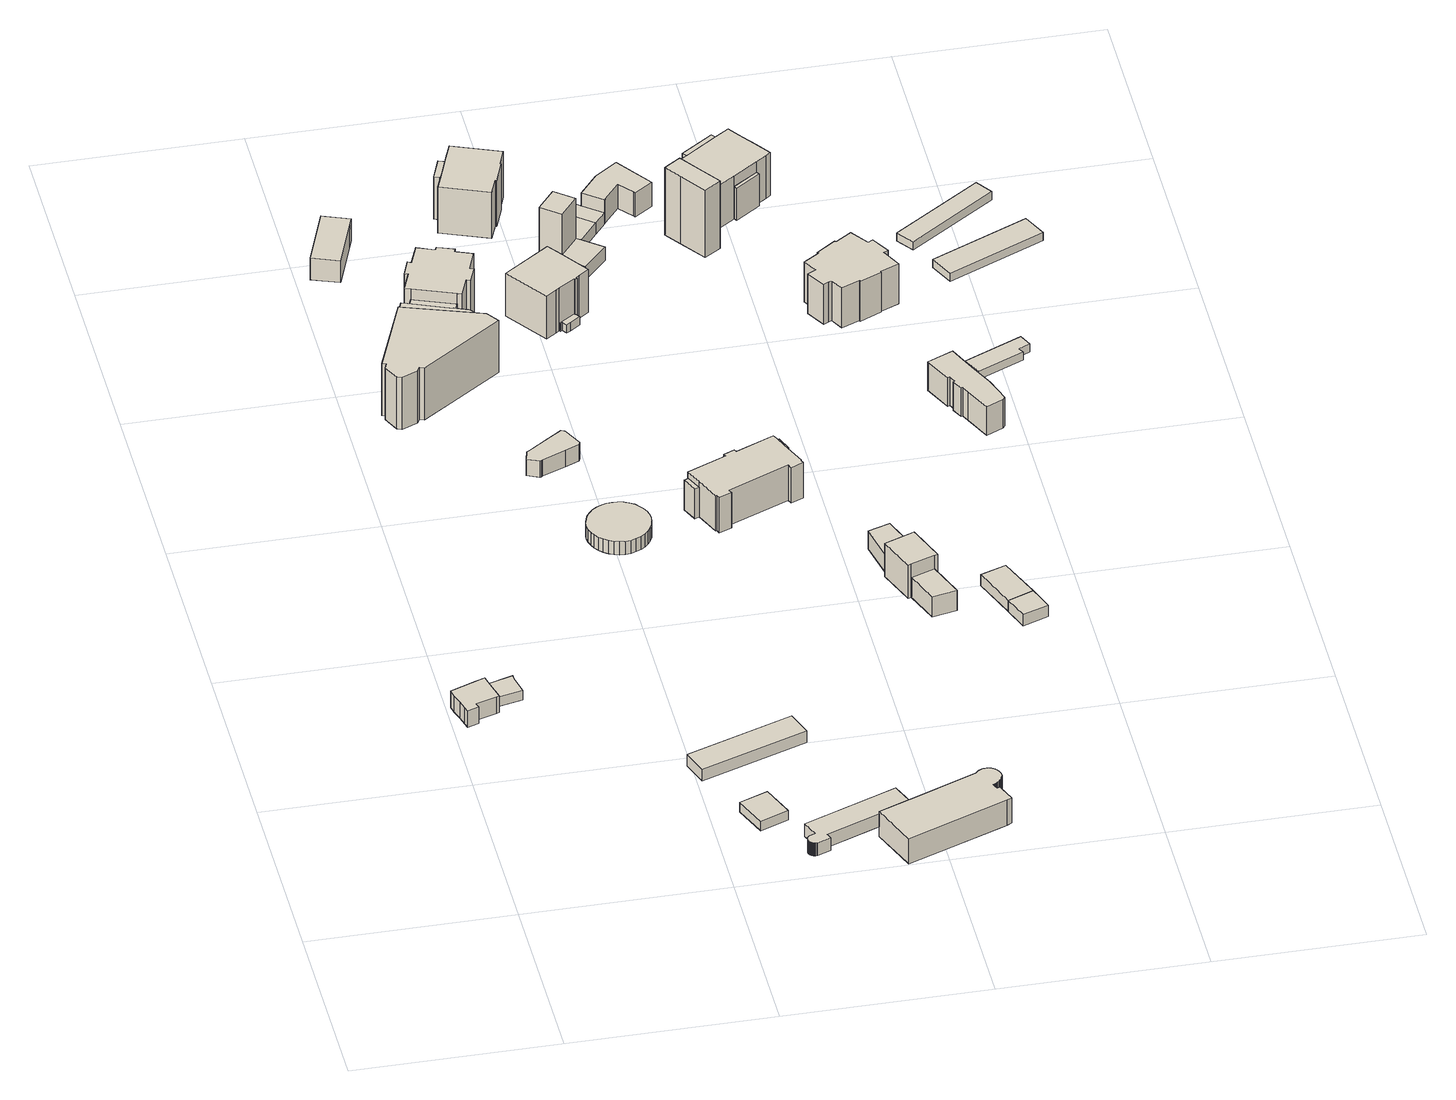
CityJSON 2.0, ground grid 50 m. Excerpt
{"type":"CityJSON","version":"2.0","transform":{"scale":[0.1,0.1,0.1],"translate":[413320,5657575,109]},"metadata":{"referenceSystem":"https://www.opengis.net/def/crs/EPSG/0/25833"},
"CityObjects":{
"building1":{"type":"Building","attributes":{"Dachtyp_tdc":"tdcHippedGableRoof","Gemeindeschluessel":14612000,"Dachneigung":46.38,"QualitaetDacherkennung":80,"Geometrietyp2DReferenz":"3000","measuredHeight":7.48,"function":"31001_9998","roofType":"3300"},"geometry":[{"type":"Solid","lod":"1","boundaries":[[[[0,1,2,3,4,5,6,7,8,9,10,11,12,13]],[[14,15,16,17,18,19,20,21,22,23,24,25,26,27]],[[13,15,14,0]],[[12,16,15,13]],[[11,17,16,12]],[[10,18,17,11]],[[9,19,18,10]],[[8,20,19,9]],[[7,21,20,8]],[[6,22,21,7]],[[5,23,22,6]],[[4,24,23,5]],[[3,25,24,4]],[[2,26,25,3]],[[1,27,26,2]],[[0,14,27,1]]]]}]},
"building2":{"type":"Building","attributes":{"Dachtyp_tdc":"tdcPolyFlatRoof","Gemeindeschluessel":14612000,"Dachneigung":0,"QualitaetDacherkennung":80,"Geometrietyp2DReferenz":"3000","measuredHeight":2.6,"function":"31001_9998","roofType":"1000"},"geometry":[{"type":"Solid","lod":"1","boundaries":[[[[28,29,30,31,32]],[[33,34,35,36,37]],[[32,34,33,28]],[[31,35,34,32]],[[30,36,35,31]],[[29,37,36,30]],[[28,33,37,29]]]]}]},
"building3":{"type":"Building","attributes":{"Dachtyp_tdc":"tdcPolyFlatRoof","Gemeindeschluessel":14612000,"Dachneigung":0,"QualitaetDacherkennung":78,"Geometrietyp2DReferenz":"3000","measuredHeight":2.68,"function":"31001_9998","roofType":"1000"},"geometry":[{"type":"Solid","lod":"1","boundaries":[[[[38,39,40,41]],[[42,43,44,45]],[[41,43,42,38]],[[40,44,43,41]],[[39,45,44,40]],[[38,42,45,39]]]]}]},
"building4":{"type":"Building","attributes":{"Dachtyp_tdc":"tdcPolyFlatRoof","Gemeindeschluessel":14612000,"Dachneigung":0,"QualitaetDacherkennung":82,"Geometrietyp2DReferenz":"3000","measuredHeight":3.29,"function":"31001_9998","roofType":"1000"},"geometry":[{"type":"Solid","lod":"1","boundaries":[[[[46,47,48,49]],[[50,51,52,53]],[[49,51,50,46]],[[48,52,51,49]],[[47,53,52,48]],[[46,50,53,47]]]]}]},
"building5":{"type":"Building","attributes":{"Dachtyp_tdc":"tdcFreeFormRoof","Gemeindeschluessel":14612000,"Dachneigung":18.83,"QualitaetDacherkennung":25,"Geometrietyp2DReferenz":"3000","measuredHeight":17.79,"function":"31001_9998","roofType":"5000"},"geometry":[{"type":"Solid","lod":"1","boundaries":[[[[54,55,56,57,58,59,60,61,62,63,64]],[[65,66,67,68,69,70,71,72,73,74,75]],[[64,66,65,54]],[[63,67,66,64]],[[62,68,67,63]],[[61,69,68,62]],[[60,70,69,61]],[[59,71,70,60]],[[58,72,71,59]],[[57,73,72,58]],[[56,74,73,57]],[[55,75,74,56]],[[54,65,75,55]]]]}]},
"building6":{"type":"Building","attributes":{"Dachtyp_tdc":"tdcHipRoof","Gemeindeschluessel":14612000,"Dachneigung":44.52,"QualitaetDacherkennung":57,"Geometrietyp2DReferenz":"3000","measuredHeight":7.81,"function":"31001_9998","roofType":"3200"},"geometry":[{"type":"Solid","lod":"1","boundaries":[[[[76,77,78,79,80]],[[81,82,83,84,85]],[[80,82,81,76]],[[79,83,82,80]],[[78,84,83,79]],[[77,85,84,78]],[[76,81,85,77]]]]}]},
"building7":{"type":"Building","attributes":{"Dachtyp_tdc":"tdcFreeFormRoof","Gemeindeschluessel":14612000,"Dachneigung":16.11,"QualitaetDacherkennung":29,"Geometrietyp2DReferenz":"3000","measuredHeight":4.42,"function":"31001_9998","roofType":"5000"},"geometry":[{"type":"Solid","lod":"1","boundaries":[[[[86,87,88,89,90,91,92,93,94,95,96,97,98,99,100,101,102,103,104,105,106,107,108,109,110,111,112,113,114,115,116,117,118,119,120,121,122,123,124,125,126,127,128,129,130,131]],[[132,133,134,135,136,137,138,139,140,141,142,143,144,145,146,147,148,149,150,151,152,153,154,155,156,157,158,159,160,161,162,163,164,165,166,167,168,169,170,171,172,173,174,175,176,177]],[[131,133,132,86]],[[130,134,133,131]],[[129,135,134,130]],[[128,136,135,129]],[[127,137,136,128]],[[126,138,137,127]],[[125,139,138,126]],[[124,140,139,125]],[[123,141,140,124]],[[122,142,141,123]],[[121,143,142,122]],[[120,144,143,121]],[[119,145,144,120]],[[118,146,145,119]],[[117,147,146,118]],[[116,148,147,117]],[[115,149,148,116]],[[114,150,149,115]],[[113,151,150,114]],[[112,152,151,113]],[[111,153,152,112]],[[110,154,153,111]],[[109,155,154,110]],[[108,156,155,109]],[[107,157,156,108]],[[106,158,157,107]],[[105,159,158,106]],[[104,160,159,105]],[[103,161,160,104]],[[102,162,161,103]],[[101,163,162,102]],[[100,164,163,101]],[[99,165,164,100]],[[98,166,165,99]],[[97,167,166,98]],[[96,168,167,97]],[[95,169,168,96]],[[94,170,169,95]],[[93,171,170,94]],[[92,172,171,93]],[[91,173,172,92]],[[90,174,173,91]],[[89,175,174,90]],[[88,176,175,89]],[[87,177,176,88]],[[86,132,177,87]]]]}]},
"building8":{"type":"Building","attributes":{"Dachtyp_tdc":"tdcPolyFlatRoof","Gemeindeschluessel":14612000,"Dachneigung":0,"QualitaetDacherkennung":50,"Geometrietyp2DReferenz":"3000","measuredHeight":4.57,"function":"31001_2000","roofType":"1000"},"geometry":[{"type":"Solid","lod":"1","boundaries":[[[[178,179,180,181,182,183,184,185,186,187,188,189]],[[190,191,192,193,194,195,196,197,198,199,200,201]],[[189,191,190,178]],[[188,192,191,189]],[[187,193,192,188]],[[186,194,193,187]],[[185,195,194,186]],[[184,196,195,185]],[[183,197,196,184]],[[182,198,197,183]],[[181,199,198,182]],[[180,200,199,181]],[[179,201,200,180]],[[178,190,201,179]]]]}]},
"building9":{"type":"Building","attributes":{"Gemeindeschluessel":14612000,"Geometrietyp2DReferenz":"3000","function":"31001_9998","roofType":"9999"},"children":["building9-1","building9-2","building9-3"]},
"building9-1":{"type":"BuildingPart","attributes":{"Dachtyp_tdc":"tdcCutTentRoof","Dachneigung":44.67,"QualitaetDacherkennung":65,"Geometrietyp2DReferenz":"3000","measuredHeight":16.89,"roofType":"9999"},"parents":["building9"],"geometry":[{"type":"Solid","lod":"1","boundaries":[[[[202,203,204,205,206,207,208,209,210,211,212,213,214,215,216,217,218,219,220]],[[221,222,223,224,225,226,227,228,229,230,231,232,233,234,235,236,237,238,239]],[[219,222,221,220]],[[218,223,222,219]],[[217,224,223,218]],[[216,225,224,217]],[[215,226,225,216]],[[214,227,226,215]],[[213,228,227,214]],[[212,229,228,213]],[[211,230,229,212]],[[210,231,230,211]],[[209,232,231,210]],[[208,233,232,209]],[[207,234,233,208]],[[206,235,234,207]],[[205,236,235,206]],[[204,237,236,205]],[[203,238,237,204]],[[202,239,238,203]],[[220,221,239,202]]]]}]},
"building9-2":{"type":"BuildingPart","attributes":{"Dachtyp_tdc":"tdcPolyFlatRoof","Dachneigung":0,"QualitaetDacherkennung":50,"Geometrietyp2DReferenz":"3000","measuredHeight":10.52,"roofType":"1000"},"parents":["building9"],"geometry":[{"type":"Solid","lod":"1","boundaries":[[[[240,241,242,243,244,245]],[[239,238,246,247,248,221]],[[245,238,239,240]],[[244,246,238,245]],[[243,247,246,244]],[[242,248,247,243]],[[241,221,248,242]],[[240,239,221,241]]]]}]},
"building9-3":{"type":"BuildingPart","attributes":{"Dachtyp_tdc":"tdcPolyFlatRoof","Dachneigung":44.68,"QualitaetDacherkennung":40,"Geometrietyp2DReferenz":"3000","measuredHeight":14.65,"roofType":"2100"},"parents":["building9"],"geometry":[{"type":"Solid","lod":"1","boundaries":[[[[249,250,251,252,253,254,255,256,257]],[[258,259,248,247,246,260,261,262,263]],[[257,259,258,249]],[[256,248,259,257]],[[255,247,248,256]],[[254,246,247,255]],[[253,260,246,254]],[[252,261,260,253]],[[251,262,261,252]],[[250,263,262,251]],[[249,258,263,250]]]]}]},
"building10":{"type":"Building","attributes":{"Dachtyp_tdc":"tdcPolyFlatRoof","Gemeindeschluessel":14612000,"Dachneigung":0,"QualitaetDacherkennung":93,"Geometrietyp2DReferenz":"3000","measuredHeight":3.72,"function":"31001_9998","roofType":"1000"},"geometry":[{"type":"Solid","lod":"1","boundaries":[[[[264,265,266,267,268,269,270,271,272,273,274,275,276,277,278,279,280,281,282,283,284,285,286,287,288,289,290,291,292,293,294,295,296,297,298,299]],[[300,301,302,303,304,305,306,307,308,309,310,311,312,313,314,315,316,317,318,319,320,321,322,323,324,325,326,327,328,329,330,331,332,333,334,335]],[[299,301,300,264]],[[298,302,301,299]],[[297,303,302,298]],[[296,304,303,297]],[[295,305,304,296]],[[294,306,305,295]],[[293,307,306,294]],[[292,308,307,293]],[[291,309,308,292]],[[290,310,309,291]],[[289,311,310,290]],[[288,312,311,289]],[[287,313,312,288]],[[286,314,313,287]],[[285,315,314,286]],[[284,316,315,285]],[[283,317,316,284]],[[282,318,317,283]],[[281,319,318,282]],[[280,320,319,281]],[[279,321,320,280]],[[278,322,321,279]],[[277,323,322,278]],[[276,324,323,277]],[[275,325,324,276]],[[274,326,325,275]],[[273,327,326,274]],[[272,328,327,273]],[[271,329,328,272]],[[270,330,329,271]],[[269,331,330,270]],[[268,332,331,269]],[[267,333,332,268]],[[266,334,333,267]],[[265,335,334,266]],[[264,300,335,265]]]]}]},
"building11":{"type":"Building","attributes":{"Dachtyp_tdc":"tdcFreeFormRoof","Gemeindeschluessel":14612000,"Dachneigung":11.7,"QualitaetDacherkennung":66,"Geometrietyp2DReferenz":"3000","measuredHeight":7.76,"function":"31001_9998","roofType":"5000"},"geometry":[{"type":"Solid","lod":"1","boundaries":[[[[336,337,338,339,340,341,342,343,344,345,346,347,348,349,350,351,352,353,354,355,356,357,358,359,360,361,362,363,364,365,366,367,368,369,370,371,372,373,374,375,376,377,378,379,380,381,382,383,384,385,386,387,388,389,390,391,392]],[[393,394,395,396,397,398,399,400,401,402,403,404,405,406,407,408,409,410,411,412,413,414,415,416,417,418,419,420,421,422,423,424,425,426,427,428,429,430,431,432,433,434,435,436,437,438,439,440,441,442,443,444,445,446,447,448,449]],[[392,394,393,336]],[[391,395,394,392]],[[390,396,395,391]],[[389,397,396,390]],[[388,398,397,389]],[[387,399,398,388]],[[386,400,399,387]],[[385,401,400,386]],[[384,402,401,385]],[[383,403,402,384]],[[382,404,403,383]],[[381,405,404,382]],[[380,406,405,381]],[[379,407,406,380]],[[378,408,407,379]],[[377,409,408,378]],[[376,410,409,377]],[[375,411,410,376]],[[374,412,411,375]],[[373,413,412,374]],[[372,414,413,373]],[[371,415,414,372]],[[370,416,415,371]],[[369,417,416,370]],[[368,418,417,369]],[[367,419,418,368]],[[366,420,419,367]],[[365,421,420,366]],[[364,422,421,365]],[[363,423,422,364]],[[362,424,423,363]],[[361,425,424,362]],[[360,426,425,361]],[[359,427,426,360]],[[358,428,427,359]],[[357,429,428,358]],[[356,430,429,357]],[[355,431,430,356]],[[354,432,431,355]],[[353,433,432,354]],[[352,434,433,353]],[[351,435,434,352]],[[350,436,435,351]],[[349,437,436,350]],[[348,438,437,349]],[[347,439,438,348]],[[346,440,439,347]],[[345,441,440,346]],[[344,442,441,345]],[[343,443,442,344]],[[342,444,443,343]],[[341,445,444,342]],[[340,446,445,341]],[[339,447,446,340]],[[338,448,447,339]],[[337,449,448,338]],[[336,393,449,337]]]]}]},
"building12":{"type":"Building","attributes":{"Gemeindeschluessel":14612000,"Geometrietyp2DReferenz":"3000","function":"31001_9998","roofType":"9999"},"children":["building12-1","building12-2"]},
"building12-1":{"type":"BuildingPart","attributes":{"Dachtyp_tdc":"tdcHipRoof","Dachneigung":44.46,"QualitaetDacherkennung":61,"Geometrietyp2DReferenz":"3000","measuredHeight":15.51,"roofType":"3200"},"parents":["building12"],"geometry":[{"type":"Solid","lod":"1","boundaries":[[[[450,451,452,453,454,455,456,457,458,459,460,461,462,463]],[[464,465,466,467,468,469,470,471,472,473,474,475,476,477]],[[463,465,464,450]],[[462,466,465,463]],[[461,467,466,462]],[[460,468,467,461]],[[459,469,468,460]],[[458,470,469,459]],[[457,471,470,458]],[[456,472,471,457]],[[455,473,472,456]],[[454,474,473,455]],[[453,475,474,454]],[[452,476,475,453]],[[451,477,476,452]],[[450,464,477,451]]]]}]},
"building12-2":{"type":"BuildingPart","attributes":{"Dachtyp_tdc":"tdcGableRoof","Dachneigung":45.87,"QualitaetDacherkennung":10,"Geometrietyp2DReferenz":"3000","measuredHeight":4.36,"roofType":"3100"},"parents":["building12"],"geometry":[{"type":"Solid","lod":"1","boundaries":[[[[478,479,480,481,482,483,484,485,486]],[[487,467,488,466,465,489,490,491,492]],[[486,467,487,478]],[[485,488,467,486]],[[484,466,488,485]],[[483,465,466,484]],[[482,489,465,483]],[[481,490,489,482]],[[480,491,490,481]],[[479,492,491,480]],[[478,487,492,479]]]]}]},
"building13":{"type":"Building","attributes":{"Gemeindeschluessel":14612000,"Geometrietyp2DReferenz":"3000","function":"31001_9998","roofType":"9999"},"children":["building13-1","building13-2"]},
"building13-1":{"type":"BuildingPart","attributes":{"Dachtyp_tdc":"tdcHipRoof","Dachneigung":25.55,"QualitaetDacherkennung":83,"Geometrietyp2DReferenz":"3000","measuredHeight":14.66,"roofType":"3200"},"parents":["building13"],"geometry":[{"type":"Solid","lod":"1","boundaries":[[[[493,494,495,496,497,498,499,500,501,502]],[[503,504,505,506,507,508,509,510,511,512]],[[502,504,503,493]],[[501,505,504,502]],[[500,506,505,501]],[[499,507,506,500]],[[498,508,507,499]],[[497,509,508,498]],[[496,510,509,497]],[[495,511,510,496]],[[494,512,511,495]],[[493,503,512,494]]]]}]},
"building13-2":{"type":"BuildingPart","attributes":{"Dachtyp_tdc":"tdcPolyFlatRoof","Dachneigung":53.73,"QualitaetDacherkennung":36,"Geometrietyp2DReferenz":"3000","measuredHeight":13.18,"roofType":"2100"},"parents":["building13"],"geometry":[{"type":"Solid","lod":"1","boundaries":[[[[513,514,515,516,517,518]],[[519,520,508,507,521,522]],[[518,520,519,513]],[[517,508,520,518]],[[516,507,508,517]],[[515,521,507,516]],[[514,522,521,515]],[[513,519,522,514]]]]}]},
"building14":{"type":"Building","attributes":{"Gemeindeschluessel":14612000,"Geometrietyp2DReferenz":"3000","function":"31001_9998","roofType":"9999"},"children":["building14-1","building14-2","building14-3"]},
"building14-1":{"type":"BuildingPart","attributes":{"Dachtyp_tdc":"tdcGableRoof","Dachneigung":41.42,"QualitaetDacherkennung":57,"Geometrietyp2DReferenz":"3000","measuredHeight":9.58,"roofType":"3100"},"parents":["building14"],"geometry":[{"type":"Solid","lod":"1","boundaries":[[[[523,524,525,526]],[[527,528,529,530]],[[526,528,527,523]],[[525,529,528,526]],[[524,530,529,525]],[[523,527,530,524]]]]}]},
"building14-2":{"type":"BuildingPart","attributes":{"Dachtyp_tdc":"tdcHipRoof","Dachneigung":41.7,"QualitaetDacherkennung":64,"Geometrietyp2DReferenz":"3000","measuredHeight":12.83,"roofType":"3200"},"parents":["building14"],"geometry":[{"type":"Solid","lod":"1","boundaries":[[[[531,532,533,534,535,536,537,538,539,540,541,542,543,544,545,546,547,548,549,550,551]],[[552,553,554,555,556,557,558,559,560,561,562,563,564,565,566,527,530,567,568,569,570]],[[551,553,552,531]],[[550,554,553,551]],[[549,555,554,550]],[[548,556,555,549]],[[547,557,556,548]],[[546,558,557,547]],[[545,559,558,546]],[[544,560,559,545]],[[543,561,560,544]],[[542,562,561,543]],[[541,563,562,542]],[[540,564,563,541]],[[539,565,564,540]],[[538,566,565,539]],[[537,527,566,538]],[[536,530,527,537]],[[535,567,530,536]],[[534,568,567,535]],[[533,569,568,534]],[[532,570,569,533]],[[531,552,570,532]]]]}]},
"building14-3":{"type":"BuildingPart","attributes":{"Dachtyp_tdc":"tdcPolyFlatRoof","Dachneigung":31.46,"QualitaetDacherkennung":65,"Geometrietyp2DReferenz":"3000","measuredHeight":8.8,"roofType":"2100"},"parents":["building14"],"geometry":[{"type":"Solid","lod":"1","boundaries":[[[[571,572,573,574]],[[560,559,575,576]],[[574,559,560,571]],[[573,575,559,574]],[[572,576,575,573]],[[571,560,576,572]]]]}]},
"building15":{"type":"Building","attributes":{"Dachtyp_tdc":"tdcFreeFormRoof","Gemeindeschluessel":14612000,"Dachneigung":63.55,"QualitaetDacherkennung":3,"Geometrietyp2DReferenz":"3000","measuredHeight":18.05,"function":"31001_9998","roofType":"5000"},"geometry":[{"type":"Solid","lod":"1","boundaries":[[[[577,578,579,580]],[[581,582,583,584]],[[580,582,581,577]],[[579,583,582,580]],[[578,584,583,579]],[[577,581,584,578]]]]}]},
"building16":{"type":"Building","attributes":{"Dachtyp_tdc":"tdcPolyFlatRoof","Gemeindeschluessel":14612000,"Dachneigung":0,"QualitaetDacherkennung":88,"Geometrietyp2DReferenz":"3000","measuredHeight":3.83,"function":"31001_9998","roofType":"1000"},"geometry":[{"type":"Solid","lod":"1","boundaries":[[[[585,586,587,588,589,590]],[[591,592,593,594,595,596]],[[590,592,591,585]],[[589,593,592,590]],[[588,594,593,589]],[[587,595,594,588]],[[586,596,595,587]],[[585,591,596,586]]]]}]},
"building17":{"type":"Building","attributes":{"Dachtyp_tdc":"tdcPolyFlatRoof","Gemeindeschluessel":14612000,"Dachneigung":4.79,"QualitaetDacherkennung":66,"Geometrietyp2DReferenz":"3000","measuredHeight":3.56,"function":"31001_9998","roofType":"2100"},"geometry":[{"type":"Solid","lod":"1","boundaries":[[[[597,598,599,600,601,602]],[[603,604,605,606,595,594]],[[602,604,603,597]],[[601,605,604,602]],[[600,606,605,601]],[[599,595,606,600]],[[598,594,595,599]],[[597,603,594,598]]]]}]},
"building18":{"type":"Building","attributes":{"Dachtyp_tdc":"tdcPolyFlatRoof","Gemeindeschluessel":14612000,"Dachneigung":4.44,"QualitaetDacherkennung":73,"Geometrietyp2DReferenz":"3000","measuredHeight":3.52,"function":"31001_9998","roofType":"2100"},"geometry":[{"type":"Solid","lod":"1","boundaries":[[[[607,608,609,610,611]],[[605,612,613,614,606]],[[611,612,605,607]],[[610,613,612,611]],[[609,614,613,610]],[[608,606,614,609]],[[607,605,606,608]]]]}]},
"building19":{"type":"Building","attributes":{"Dachtyp_tdc":"tdcHipRoof","Gemeindeschluessel":14612000,"Dachneigung":48.71,"QualitaetDacherkennung":58,"Geometrietyp2DReferenz":"3000","measuredHeight":11.84,"function":"31001_9998","roofType":"3200"},"geometry":[{"type":"Solid","lod":"1","boundaries":[[[[615,616,617,618,619,620,621,622]],[[623,624,625,626,627,628,629,630]],[[622,624,623,615]],[[621,625,624,622]],[[620,626,625,621]],[[619,627,626,620]],[[618,628,627,619]],[[617,629,628,618]],[[616,630,629,617]],[[615,623,630,616]]]]}]},
"building20":{"type":"Building","attributes":{"Dachtyp_tdc":"tdcFreeFormRoof","Gemeindeschluessel":14612000,"Dachneigung":46.76,"QualitaetDacherkennung":12,"Geometrietyp2DReferenz":"3000","measuredHeight":6.89,"function":"31001_9998","roofType":"5000"},"geometry":[{"type":"Solid","lod":"1","boundaries":[[[[631,632,633,634,635]],[[627,636,637,629,628]],[[635,636,627,631]],[[634,637,636,635]],[[633,629,637,634]],[[632,628,629,633]],[[631,627,628,632]]]]}]},
"building21":{"type":"Building","attributes":{"Dachtyp_tdc":"tdcCutTentRoof","Gemeindeschluessel":14612000,"Dachneigung":21.71,"QualitaetDacherkennung":28,"Geometrietyp2DReferenz":"3000","measuredHeight":6.83,"function":"31001_9998","roofType":"9999"},"geometry":[{"type":"Solid","lod":"1","boundaries":[[[[638,639,640,641]],[[642,624,623,643]],[[641,624,642,638]],[[640,623,624,641]],[[639,643,623,640]],[[638,642,643,639]]]]}]},
"building22":{"type":"Building","attributes":{"Dachtyp_tdc":"tdcPolyFlatRoof","Gemeindeschluessel":14612000,"Dachneigung":0,"QualitaetDacherkennung":75,"Geometrietyp2DReferenz":"3000","measuredHeight":6.8,"function":"31001_9998","roofType":"1000"},"geometry":[{"type":"Solid","lod":"1","boundaries":[[[[644,645,646,647,648,649,650,651,652]],[[653,654,614,613,655,656,657,658,659]],[[652,654,653,644]],[[651,614,654,652]],[[650,613,614,651]],[[649,655,613,650]],[[648,656,655,649]],[[647,657,656,648]],[[646,658,657,647]],[[645,659,658,646]],[[644,653,659,645]]]]}]},
"building23":{"type":"Building","attributes":{"Dachtyp_tdc":"tdcPolyFlatRoof","Gemeindeschluessel":14612000,"Dachneigung":3.6,"QualitaetDacherkennung":82,"Geometrietyp2DReferenz":"3000","measuredHeight":3.25,"function":"31001_9998","roofType":"2100"},"geometry":[{"type":"Solid","lod":"1","boundaries":[[[[660,661,662,663]],[[664,665,666,667]],[[663,665,664,660]],[[662,666,665,663]],[[661,667,666,662]],[[660,664,667,661]]]]}]},
"building24":{"type":"Building","attributes":{"Dachtyp_tdc":"tdcPolyFlatRoof","Gemeindeschluessel":14612000,"Dachneigung":3.38,"QualitaetDacherkennung":56,"Geometrietyp2DReferenz":"3000","measuredHeight":3.33,"function":"31001_9998","roofType":"2100"},"geometry":[{"type":"Solid","lod":"1","boundaries":[[[[668,662,661,669]],[[670,671,672,673]],[[669,671,670,668]],[[661,672,671,669]],[[662,673,672,661]],[[668,670,673,662]]]]}]},
"building25":{"type":"Building","attributes":{"Dachtyp_tdc":"tdcFreeFormRoof","Gemeindeschluessel":14612000,"Dachneigung":65.76,"QualitaetDacherkennung":5,"Geometrietyp2DReferenz":"3000","measuredHeight":21.78,"function":"31001_9998","roofType":"5000"},"geometry":[{"type":"Solid","lod":"1","boundaries":[[[[674,675,676,677,678,679]],[[680,681,682,683,684,685]],[[679,681,680,674]],[[678,682,681,679]],[[677,683,682,678]],[[676,684,683,677]],[[675,685,684,676]],[[674,680,685,675]]]]}]},
"building26":{"type":"Building","attributes":{"Gemeindeschluessel":14612000,"Geometrietyp2DReferenz":"3000","function":"31001_9998","roofType":"9999"},"children":["building26-1","building26-2","building26-3","building26-4"]},
"building26-1":{"type":"BuildingPart","attributes":{"Dachtyp_tdc":"tdcGableRoof","Dachneigung":68.29,"QualitaetDacherkennung":9,"Geometrietyp2DReferenz":"3000","measuredHeight":6.33,"roofType":"3100"},"parents":["building26"],"geometry":[{"type":"Solid","lod":"1","boundaries":[[[[686,687,688,689]],[[690,691,692,693]],[[689,690,693,686]],[[688,691,690,689]],[[687,692,691,688]],[[686,693,692,687]]]]}]},
"building26-2":{"type":"BuildingPart","attributes":{"Dachtyp_tdc":"tdcPolyFlatRoof","Dachneigung":13,"QualitaetDacherkennung":41,"Geometrietyp2DReferenz":"3000","measuredHeight":9.17,"roofType":"2100"},"parents":["building26"],"geometry":[{"type":"Solid","lod":"1","boundaries":[[[[694,695,696,697]],[[698,699,700,701]],[[697,699,698,694]],[[696,700,699,697]],[[695,701,700,696]],[[694,698,701,695]]]]}]},
"building26-3":{"type":"BuildingPart","attributes":{"Dachtyp_tdc":"tdcHipRoof","Dachneigung":10.02,"QualitaetDacherkennung":70,"Geometrietyp2DReferenz":"3000","measuredHeight":12.85,"roofType":"3200"},"parents":["building26"],"geometry":[{"type":"Solid","lod":"1","boundaries":[[[[702,703,704,705,706,707,708,709,710,711,712,713]],[[714,715,693,692,716,717,700,699,718,719,720,721]],[[712,715,714,713]],[[711,693,715,712]],[[710,692,693,711]],[[709,716,692,710]],[[708,717,716,709]],[[707,700,717,708]],[[706,699,700,707]],[[705,718,699,706]],[[704,719,718,705]],[[703,720,719,704]],[[702,721,720,703]],[[713,714,721,702]]]]}]},
"building26-4":{"type":"BuildingPart","attributes":{"Dachtyp_tdc":"tdcHipAndGableRoof","Dachneigung":43.2,"QualitaetDacherkennung":27,"Geometrietyp2DReferenz":"3000","measuredHeight":12.07,"roofType":"5000"},"parents":["building26"],"geometry":[{"type":"Solid","lod":"1","boundaries":[[[[722,723,724,725]],[[726,727,714,721]],[[725,727,726,722]],[[724,714,727,725]],[[723,721,714,724]],[[722,726,721,723]]]]}]},
"building27":{"type":"Building","attributes":{"Dachtyp_tdc":"tdcFreeFormRoof","Gemeindeschluessel":14612000,"Dachneigung":21.84,"QualitaetDacherkennung":83,"Geometrietyp2DReferenz":"3000","measuredHeight":12.79,"function":"31001_9998","roofType":"5000"},"geometry":[{"type":"Solid","lod":"1","boundaries":[[[[728,729,730,731,732,733,734,735,736,737,738,739,740,741,742,743,744,745,746,747,748,749]],[[750,751,752,753,754,755,756,757,758,759,760,761,762,763,764,765,766,767,768,769,770,771]],[[749,751,750,728]],[[748,752,751,749]],[[747,753,752,748]],[[746,754,753,747]],[[745,755,754,746]],[[744,756,755,745]],[[743,757,756,744]],[[742,758,757,743]],[[741,759,758,742]],[[740,760,759,741]],[[739,761,760,740]],[[738,762,761,739]],[[737,763,762,738]],[[736,764,763,737]],[[735,765,764,736]],[[734,766,765,735]],[[733,767,766,734]],[[732,768,767,733]],[[731,769,768,732]],[[730,770,769,731]],[[729,771,770,730]],[[728,750,771,729]]]]}]},
"building28":{"type":"Building","attributes":{"Dachtyp_tdc":"tdcFreeFormRoof","Gemeindeschluessel":14612000,"Dachneigung":10,"QualitaetDacherkennung":36,"Geometrietyp2DReferenz":"3000","measuredHeight":9.31,"function":"31001_9998","roofType":"5000"},"geometry":[{"type":"Solid","lod":"1","boundaries":[[[[772,773,774,775,776,777,778,779,780,781,782,783,784,785,786]],[[787,788,789,790,791,792,793,794,795,796,797,798,799,800,801]],[[786,788,787,772]],[[785,789,788,786]],[[784,790,789,785]],[[783,791,790,784]],[[782,792,791,783]],[[781,793,792,782]],[[780,794,793,781]],[[779,795,794,780]],[[778,796,795,779]],[[777,797,796,778]],[[776,798,797,777]],[[775,799,798,776]],[[774,800,799,775]],[[773,801,800,774]],[[772,787,801,773]]]]}]},
"building29":{"type":"Building","attributes":{"Dachtyp_tdc":"tdcPolyFlatRoof","Gemeindeschluessel":14612000,"Dachneigung":4.81,"QualitaetDacherkennung":86,"Geometrietyp2DReferenz":"3000","measuredHeight":2.48,"function":"31001_9998","roofType":"2100"},"geometry":[{"type":"Solid","lod":"1","boundaries":[[[[802,803,804,805,806,807]],[[808,809,810,811,812,813]],[[807,809,808,802]],[[806,810,809,807]],[[805,811,810,806]],[[804,812,811,805]],[[803,813,812,804]],[[802,808,813,803]]]]}]},
"building30":{"type":"Building","attributes":{"Dachtyp_tdc":"tdcPolyFlatRoof","Gemeindeschluessel":14612000,"Dachneigung":0,"QualitaetDacherkennung":74,"Geometrietyp2DReferenz":"3000","measuredHeight":2.31,"function":"31001_2463","roofType":"1000"},"geometry":[{"type":"Solid","lod":"1","boundaries":[[[[814,815,816,817]],[[818,819,820,821]],[[817,819,818,814]],[[816,820,819,817]],[[815,821,820,816]],[[814,818,821,815]]]]}]},
"building31":{"type":"Building","attributes":{"Dachtyp_tdc":"tdcPolyFlatRoof","Gemeindeschluessel":14612000,"Dachneigung":0,"QualitaetDacherkennung":68,"Geometrietyp2DReferenz":"3000","measuredHeight":2.25,"function":"31001_2463","roofType":"1000"},"geometry":[{"type":"Solid","lod":"1","boundaries":[[[[822,823,824,825]],[[826,827,828,829]],[[825,827,826,822]],[[824,828,827,825]],[[823,829,828,824]],[[822,826,829,823]]]]}]}
},
"vertices":[
[24,668,91],[51,677,91],[47,690,91],[99,706,91],[105,708,91],[100,728,91],[99,732,91],[91,764,91],[87,782,91],[66,774,91],[1,749,91],[6,730,91],[14,704,91],[20,682,91],[24,668,44],[20,682,44],[14,704,44],[6,730,44],[1,749,44],[66,774,44],[87,782,44],[91,764,44],[99,732,44],[100,728,44],[105,708,44],[99,706,44],[47,690,44],[51,677,44],
[87,782,71],[100,728,71],[167,743,71],[157,792,71],[156,803,71],[87,782,45],[156,803,45],[157,792,45],[167,743,45],[100,728,45],
[663,180,67],[632,260,67],[562,233,67],[594,153,67],[663,180,40],[594,153,40],[562,233,40],[632,260,40],
[502,359,77],[764,453,77],[742,516,77],[480,422,77],[502,359,44],[480,422,44],[742,516,44],[764,453,44],
[79,1834,200],[97,1795,200],[109,1790,200],[149,1807,200],[155,1819,200],[166,1815,200],[368,1955,200],[346,1987,200],[155,2053,200],[75,1851,200],[84,1847,200],[79,1834,53],[84,1847,53],[75,1851,53],[155,2053,53],[346,1987,53],[368,1955,53],[166,1815,53],[155,1819,53],[149,1807,53],[109,1790,53],[97,1795,53],
[76,2528,122],[20,2378,122],[85,2353,122],[134,2481,122],[142,2503,122],[76,2528,60],[142,2503,60],[134,2481,60],[85,2353,60],[20,2378,60],
[700,41,71],[701,41,71],[702,41,71],[735,54,71],[730,67,71],[861,119,71],[941,150,71],[918,208,71],[688,118,71],[704,77,71],[691,72,71],[689,71,71],[689,70,71],[688,69,71],[687,68,71],[686,68,71],[686,67,71],[685,66,71],[684,65,71],[684,64,71],[684,62,71],[683,61,71],[683,60,71],[683,59,71],[683,58,71],[683,57,71],[683,56,71],[683,54,71],[683,53,71],[684,52,71],[685,50,71],[685,49,71],[686,48,71],[686,47,71],[687,46,71],[688,46,71],[689,45,71],[690,44,71],[691,43,71],[692,43,71],[693,42,71],[694,42,71],[695,42,71],[696,41,71],[697,41,71],[698,41,71],[700,41,35],[698,41,35],[697,41,35],[696,41,35],[695,42,35],[694,42,35],[693,42,35],[692,43,35],[691,43,35],[690,44,35],[689,45,35],[688,46,35],[687,46,35],[686,47,35],[686,48,35],[685,49,35],[685,50,35],[684,52,35],[683,53,35],[683,54,35],[683,56,35],[683,57,35],[683,58,35],[683,59,35],[683,60,35],[683,61,35],[684,62,35],[684,64,35],[684,65,35],[685,66,35],[686,67,35],[686,68,35],[687,68,35],[688,69,35],[689,70,35],[689,71,35],[691,72,35],[704,77,35],[688,118,35],[918,208,35],[941,150,35],[861,119,35],[730,67,35],[735,54,35],[702,41,35],[701,41,35],
[443,1584,92],[479,1600,92],[482,1608,92],[458,1657,92],[449,1660,92],[415,1637,92],[365,1602,92],[357,1597,92],[350,1570,92],[380,1557,92],[383,1558,92],[386,1560,92],[443,1584,46],[386,1560,46],[383,1558,46],[380,1557,46],[350,1570,46],[357,1597,46],[365,1602,46],[415,1637,46],[449,1660,46],[458,1657,46],[482,1608,46],[479,1600,46],
[299,2087,191],[299,2086,191],[310,2082,191],[330,2133,191],[340,2129,191],[356,2170,191],[347,2174,191],[367,2227,191],[326,2243,191],[330,2252,191],[289,2268,191],[285,2259,191],[243,2276,191],[222,2223,191],[213,2227,191],[197,2185,191],[206,2182,191],[186,2131,191],[200,2125,191],[200,2125,57],[186,2131,57],[206,2182,57],[197,2185,57],[213,2227,57],[222,2223,57],[243,2276,57],[285,2259,57],[289,2268,57],[330,2252,57],[326,2243,57],[367,2227,57],[347,2174,57],[356,2170,57],[340,2129,57],[330,2133,57],[310,2082,57],[299,2086,57],[299,2087,57],
[299,2087,162],[200,2125,162],[183,2083,162],[282,2043,162],[282,2044,162],[299,2086,162],[282,2044,57],[282,2043,57],[183,2083,57],
[155,2053,184],[346,1987,184],[319,2026,184],[316,2030,184],[313,2031,184],[282,2044,184],[282,2043,184],[183,2083,184],[169,2088,184],[155,2053,57],[169,2088,57],[313,2031,57],[316,2030,57],[319,2026,57],[346,1987,57],
[580,1281,83],[583,1294,83],[584,1307,83],[583,1320,83],[580,1333,83],[574,1345,83],[567,1355,83],[558,1365,83],[547,1372,83],[535,1378,83],[522,1381,83],[509,1382,83],[496,1381,83],[484,1378,83],[472,1372,83],[461,1365,83],[452,1355,83],[444,1345,83],[439,1333,83],[435,1320,83],[434,1307,83],[435,1294,83],[439,1281,83],[444,1270,83],[452,1259,83],[461,1250,83],[472,1242,83],[484,1237,83],[496,1233,83],[509,1232,83],[522,1233,83],[535,1237,83],[547,1242,83],[558,1250,83],[567,1259,83],[574,1270,83],[580,1281,46],[574,1270,46],[567,1259,46],[558,1250,46],[547,1242,46],[535,1237,46],[522,1233,46],[509,1232,46],[496,1233,46],[484,1237,46],[472,1242,46],[461,1250,46],[452,1259,46],[444,1270,46],[439,1281,46],[435,1294,46],[434,1307,46],[435,1320,46],[439,1333,46],[444,1345,46],[452,1355,46],[461,1365,46],[472,1372,46],[484,1378,46],[496,1381,46],[509,1382,46],[522,1381,46],[535,1378,46],[547,1372,46],[558,1365,46],[567,1355,46],[574,1345,46],[580,1333,46],[583,1320,46],[584,1307,46],[583,1294,46],
[1135,165,78],[1139,166,78],[1142,168,78],[1145,170,78],[1147,172,78],[1151,175,78],[1154,179,78],[1156,181,78],[1158,184,78],[1159,187,78],[1161,190,78],[1161,191,78],[1162,194,78],[1162,197,78],[1162,199,78],[1162,201,78],[1162,203,78],[1161,205,78],[1161,207,78],[1160,209,78],[1159,211,78],[1158,213,78],[1157,215,78],[1156,217,78],[1155,218,78],[1153,220,78],[1152,222,78],[1150,223,78],[1148,224,78],[1147,225,78],[1144,227,78],[1141,228,78],[1139,229,78],[1137,229,78],[1134,229,78],[1132,229,78],[1130,229,78],[1128,229,78],[1126,229,78],[1124,229,78],[1122,228,78],[1120,227,78],[1118,226,78],[1116,225,78],[1114,224,78],[1112,223,78],[1111,221,78],[1109,220,78],[1108,218,78],[1106,216,78],[941,150,78],[861,119,78],[906,4,78],[1154,101,78],[1166,108,78],[1148,153,78],[1141,150,78],[1135,165,7],[1141,150,7],[1148,153,7],[1166,108,7],[1154,101,7],[906,4,7],[861,119,7],[941,150,7],[1106,216,7],[1108,218,7],[1109,220,7],[1111,221,7],[1112,223,7],[1114,224,7],[1116,225,7],[1118,226,7],[1120,227,7],[1122,228,7],[1124,229,7],[1126,229,7],[1128,229,7],[1130,229,7],[1132,229,7],[1134,229,7],[1137,229,7],[1139,229,7],[1141,228,7],[1144,227,7],[1147,225,7],[1148,224,7],[1150,223,7],[1152,222,7],[1153,220,7],[1155,218,7],[1156,217,7],[1157,215,7],[1158,213,7],[1159,211,7],[1160,209,7],[1161,207,7],[1161,205,7],[1162,203,7],[1162,201,7],[1162,199,7],[1162,197,7],[1162,194,7],[1161,191,7],[1161,190,7],[1159,187,7],[1158,184,7],[1156,181,7],[1154,179,7],[1151,175,7],[1147,172,7],[1145,170,7],[1142,168,7],[1139,166,7],
[580,2100,181],[578,2102,181],[587,2109,181],[612,2127,181],[579,2175,181],[568,2191,181],[556,2208,181],[539,2232,181],[425,2152,181],[498,2047,181],[525,2066,181],[533,2072,181],[573,2099,181],[575,2096,181],[580,2100,60],[575,2096,60],[573,2099,60],[533,2072,60],[525,2066,60],[498,2047,60],[425,2152,60],[539,2232,60],[556,2208,60],[568,2191,60],[579,2175,60],[612,2127,60],[587,2109,60],[578,2102,60],
[535,2069,83],[540,2072,83],[548,2060,83],[558,2067,83],[583,2085,83],[575,2096,83],[573,2099,83],[548,2082,83],[533,2072,83],[535,2069,60],[548,2082,60],[583,2085,60],[558,2067,60],[548,2060,60],[540,2072,60],
[474,2482,194],[498,2542,194],[495,2543,194],[512,2587,194],[396,2633,194],[379,2590,194],[357,2532,194],[339,2486,194],[454,2441,194],[471,2483,194],[474,2482,64],[471,2483,64],[454,2441,64],[339,2486,64],[357,2532,64],[379,2590,64],[396,2633,64],[512,2587,64],[495,2543,64],[498,2542,64],
[362,2596,184],[340,2539,184],[353,2534,184],[357,2532,184],[379,2590,184],[375,2591,184],[362,2596,64],[375,2591,64],[353,2534,64],[340,2539,64],
[900,1451,146],[915,1414,146],[927,1419,146],[912,1456,146],[900,1451,59],[912,1456,59],[927,1419,59],[915,1414,59],
[913,1327,159],[944,1340,159],[939,1352,159],[941,1352,159],[915,1413,159],[915,1414,159],[900,1451,159],[898,1454,159],[804,1413,159],[801,1420,159],[774,1408,159],[777,1402,159],[680,1360,159],[681,1357,159],[698,1319,159],[723,1259,159],[726,1260,159],[730,1250,159],[761,1263,159],[757,1273,159],[908,1338,159],[913,1327,59],[908,1338,59],[757,1273,59],[761,1263,59],[730,1250,59],[726,1260,59],[723,1259,59],[698,1319,59],[681,1357,59],[680,1360,59],[777,1402,59],[774,1408,59],[801,1420,59],[804,1413,59],[898,1454,59],[915,1413,59],[941,1352,59],[939,1352,59],[944,1340,59],
[681,1357,143],[670,1352,143],[687,1314,143],[698,1319,143],[687,1314,59],[670,1352,59],
[541,2333,217],[587,2296,217],[630,2349,217],[584,2386,217],[541,2333,67],[584,2386,67],[630,2349,67],[587,2296,67],
[628,2238,104],[688,2303,104],[639,2342,104],[630,2349,104],[587,2296,104],[583,2290,104],[628,2238,66],[583,2290,66],[587,2296,66],[630,2349,66],[639,2342,66],[688,2303,66],
[584,2386,99],[630,2349,99],[639,2342,99],[688,2404,99],[626,2453,99],[577,2391,99],[584,2386,66],[577,2391,66],[626,2453,66],[688,2404,66],
[626,2453,98],[688,2404,98],[715,2438,98],[669,2475,98],[654,2487,98],[654,2487,66],[669,2475,66],[715,2438,66],
[1163,944,152],[1172,947,152],[1137,1041,152],[1125,1036,152],[1070,1015,152],[1063,1012,152],[1098,920,152],[1106,923,152],[1163,944,58],[1106,923,58],[1098,920,58],[1063,1012,58],[1070,1015,58],[1125,1036,58],[1137,1041,58],[1172,947,58],
[1070,1015,109],[1125,1036,109],[1137,1041,109],[1102,1140,109],[1048,1122,109],[1048,1122,58],[1102,1140,58],
[1137,840,115],[1197,853,115],[1163,944,115],[1106,923,115],[1137,840,58],[1197,853,58],
[756,2489,134],[786,2454,134],[789,2450,134],[834,2481,134],[770,2572,134],[715,2532,134],[669,2475,134],[715,2438,134],[718,2442,134],[756,2489,66],[718,2442,66],[715,2532,66],[770,2572,66],[834,2481,66],[789,2450,66],[786,2454,66],
[1269,935,88],[1310,827,88],[1373,852,88],[1332,958,88],[1269,935,57],[1332,958,57],[1373,852,57],[1310,827,57],
[1395,790,88],[1332,767,88],[1395,790,56],[1332,767,56],[1310,827,56],[1373,852,56],
[841,2372,255],[869,2332,255],[913,2269,255],[953,2297,255],[909,2360,255],[881,2400,255],[841,2372,64],[881,2400,64],[909,2360,64],[953,2297,64],[913,2269,64],[869,2332,64],
[1055,2538,100],[1080,2503,100],[1106,2522,100],[1082,2557,100],[1082,2557,65],[1106,2522,65],[1080,2503,65],[1055,2538,65],
[1012,2391,156],[1073,2433,156],[1068,2441,156],[1007,2398,156],[1012,2391,65],[1007,2398,65],[1068,2441,65],[1073,2433,65],
[923,2499,187],[895,2479,187],[913,2454,187],[970,2372,187],[1007,2398,187],[1068,2441,187],[1094,2459,187],[1105,2467,187],[1080,2503,187],[1055,2538,187],[1030,2574,187],[1002,2555,187],[1002,2555,65],[1030,2574,65],[1105,2467,65],[1094,2459,65],[970,2372,65],[913,2454,65],[895,2479,65],[923,2499,65],
[911,2515,179],[923,2499,179],[1002,2555,179],[991,2571,179],[911,2515,65],[991,2571,65],
[1118,2030,173],[1111,2026,173],[1098,2019,173],[1125,1971,173],[1138,1978,173],[1145,1982,173],[1162,1950,173],[1207,1969,173],[1208,1966,173],[1262,1990,173],[1261,1993,173],[1307,2013,173],[1283,2062,173],[1294,2068,173],[1268,2114,173],[1256,2107,173],[1225,2151,173],[1185,2124,173],[1183,2127,173],[1135,2093,173],[1138,2090,173],[1099,2064,173],[1118,2030,60],[1099,2064,60],[1138,2090,60],[1135,2093,60],[1183,2127,60],[1185,2124,60],[1225,2151,60],[1256,2107,60],[1268,2114,60],[1294,2068,60],[1283,2062,60],[1307,2013,60],[1261,1993,60],[1262,1990,60],[1208,1966,60],[1207,1969,60],[1162,1950,60],[1145,1982,60],[1138,1978,60],[1125,1971,60],[1098,2019,60],[1111,2026,60],
[1306,1688,134],[1337,1619,134],[1343,1622,134],[1351,1604,134],[1347,1602,134],[1359,1575,134],[1363,1577,134],[1372,1558,134],[1401,1493,134],[1444,1513,134],[1449,1520,134],[1428,1584,134],[1399,1647,134],[1380,1690,134],[1369,1716,134],[1306,1688,53],[1369,1716,53],[1380,1690,53],[1399,1647,53],[1428,1584,53],[1449,1520,53],[1444,1513,53],[1401,1493,53],[1372,1558,53],[1363,1577,53],[1359,1575,53],[1347,1602,53],[1351,1604,53],[1343,1622,53],[1337,1619,53],
[1539,1746,83],[1532,1760,83],[1560,1773,83],[1546,1804,83],[1404,1740,83],[1425,1695,83],[1539,1746,60],[1425,1695,60],[1404,1740,60],[1546,1804,60],[1560,1773,60],[1532,1760,60],
[1380,2200,87],[1594,2349,87],[1566,2390,87],[1351,2241,87],[1380,2200,64],[1351,2241,64],[1566,2390,64],[1594,2349,64],
[1410,2127,86],[1438,2067,86],[1676,2175,86],[1649,2235,86],[1410,2127,63],[1649,2235,63],[1676,2175,63],[1438,2067,63]
]}
